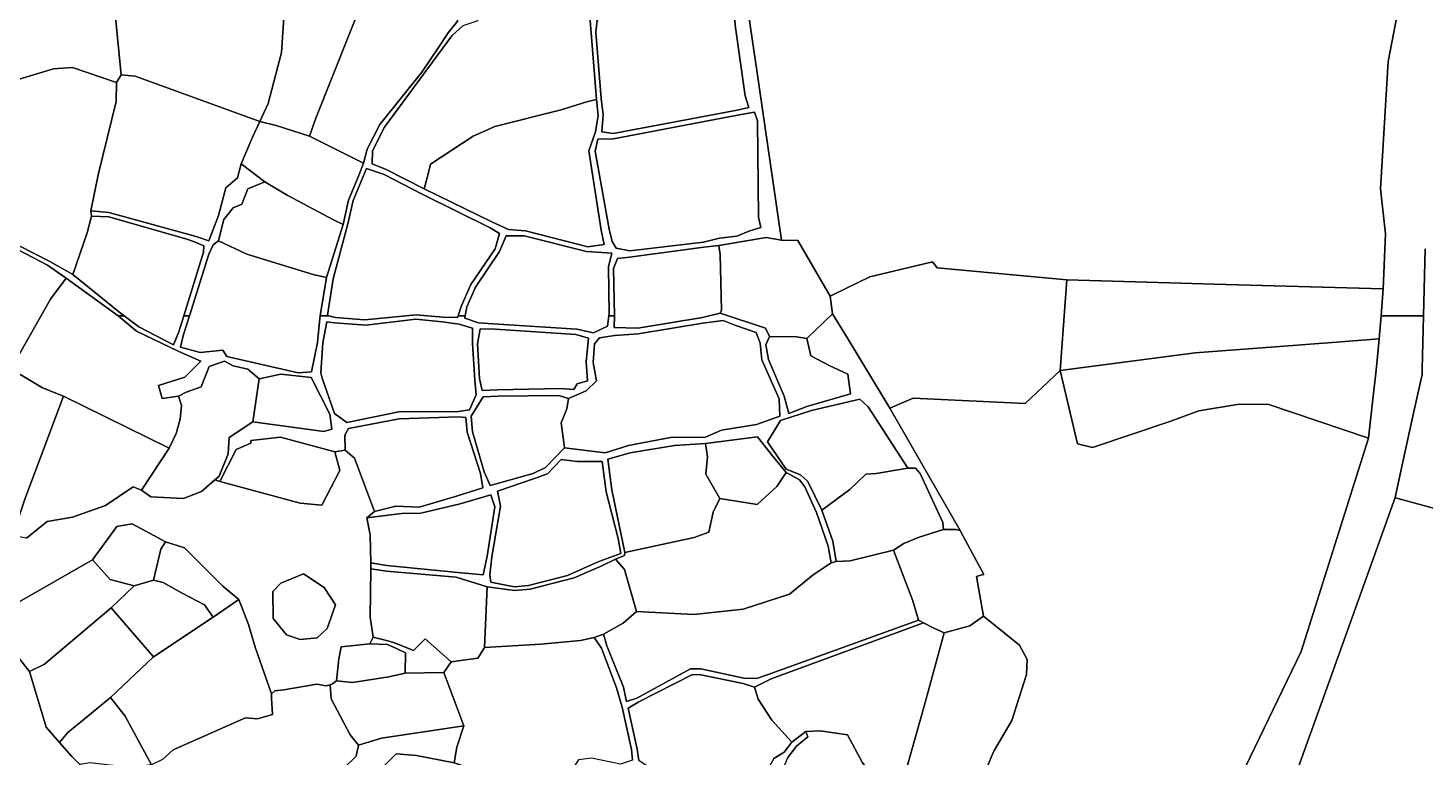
# Model space of a CAD drawing. Extents: x 542555 to 550520, y 1840485 to 1846995.
# Drawn here: x 549247 to 549493.4, y 1843922.2 to 1844050.7 of the extents above; entities that cross this region are included whole.
import ezdxf

# ---------------------------------------------------------------- set-up
doc = ezdxf.new("R2010")
doc.units = 0
doc.layers.add('Level 30', color=7, linetype='Continuous')

msp = doc.modelspace()

# ---------------------------------------------------------------- linework, layer by layer
at = {"layer": 'Level 30'}
for points in [[(549261.58, 1844061.62), (549263.46, 1844042.45), (549262.65, 1844041.14), (549254.9, 1844043.78), (549251.57, 1844043.55), (549245.52, 1844041.73), (549234.63, 1844041.97), (549231.58, 1844043.46), (549227.06, 1844050.32), (549226.62, 1844053.44), (549226.55, 1844060.59), (549227.85, 1844065.63), (549228.85, 1844068.88), (549230.25, 1844075.08), (549230.34, 1844076.04), (549233.8, 1844075.57), (549249.33, 1844074.52), (549260.88, 1844072.45)], [(549297.8, 1844034.83), (549296.69, 1844031.69), (549290.79, 1844033.54), (549287.9, 1844034.27), (549289.42, 1844037.4), (549291.74, 1844046.41), (549292.45, 1844056.97), (549294.06, 1844062.53), (549297.59, 1844063.48), (549298.61, 1844062.53), (549300.22, 1844058.87), (549306.43, 1844056.59)], [(549274.52, 1844060.15), (549292.45, 1844056.97), (549291.74, 1844046.41), (549289.42, 1844037.4), (549287.9, 1844034.27), (549265.93, 1844042.22), (549263.46, 1844042.45), (549261.58, 1844061.62), (549264.81, 1844061.47), (549271.45, 1844060.61)], [(549314.29, 1844060.51), (549316.04, 1844057.89), (549321.48, 1844053.88), (549321.69, 1844053.44), (549322.84, 1844051.99), (549321.11, 1844049.86), (549319.31, 1844047.13), (549316.48, 1844042.95), (549309.11, 1844033.74), (549306.86, 1844029.36), (549306.23, 1844026.91), (549296.69, 1844031.69), (549297.8, 1844034.83), (549306.43, 1844056.59), (549309.73, 1844057.95)], [(549317.47, 1844024.56), (549316.92, 1844022.39), (549310.2, 1844025.78), (549307.74, 1844026.78), (549307.81, 1844029.06), (549309.91, 1844033.23), (549321.79, 1844049.33), (549323.78, 1844051.17), (549326.27, 1844052), (549326.77, 1844052.5), (549329.04, 1844055.04), (549330.56, 1844055.88), (549333.83, 1844055.71), (549338.01, 1844053.92), (549343.59, 1844053.9), (549345.73, 1844053.25), (549346.19, 1844052.07), (549347.29, 1844038.13), (549345.75, 1844037.77), (549341.06, 1844036.28), (549329.35, 1844033.36), (549325.54, 1844031.69), (549318.04, 1844026.7)], [(549372.11, 1844036.26), (549350.25, 1844032.14), (549348.21, 1844032.4), (549348.48, 1844035.42), (549348.13, 1844038.31), (549347.14, 1844050), (549347.42, 1844052.11), (549348.53, 1844052.86), (549355.21, 1844054.3), (549368.62, 1844053.3), (549371.54, 1844054.11), (549371.74, 1844051.24), (549373.49, 1844038.78), (549374.12, 1844036.72)], [(549350.25, 1844032.14), (549372.11, 1844036.26), (549374.12, 1844036.72), (549373.49, 1844038.78), (549371.74, 1844051.24), (549371.54, 1844054.11), (549368.62, 1844053.3), (549355.21, 1844054.3), (549348.53, 1844052.86), (549347.42, 1844052.11), (549347.14, 1844050), (549348.13, 1844038.31), (549348.48, 1844035.42), (549348.21, 1844032.4)], [(549227.06, 1844050.32), (549231.58, 1844043.46), (549234.63, 1844041.97), (549245.52, 1844041.73), (549251.57, 1844043.55), (549254.9, 1844043.78), (549262.65, 1844041.14), (549262.61, 1844037.79), (549259.42, 1844024.86), (549258.15, 1844018.51), (549258.23, 1844017.53), (549257.49, 1844014.59), (549254.95, 1844007.27), (549250.88, 1844009.57), (549234.99, 1844017.69), (549231.11, 1844019.29), (549224.67, 1844022.81), (549219.51, 1844024.52), (549217.53, 1844023.83), (549214.08, 1844027), (549214.91, 1844029.48), (549218.82, 1844044.16), (549221.19, 1844046.16)], [(549263.46, 1844042.45), (549265.93, 1844042.22), (549287.9, 1844034.27), (549286.61, 1844031.46), (549284.64, 1844026.76), (549284, 1844024.3), (549281.94, 1844022.56), (549280.64, 1844017.7), (549278.93, 1844013.19), (549276.85, 1844013.91), (549275.43, 1844014.34), (549261.29, 1844018.2), (549258.15, 1844018.51), (549259.42, 1844024.86), (549262.61, 1844037.79), (549262.65, 1844041.14)], [(549347.11, 1844032.4), (549345.96, 1844029.07), (549348.11, 1844015.1), (549348.61, 1844012.55), (549345.76, 1844012.17), (549334.74, 1844014.97), (549331.75, 1844015.18), (549328.97, 1844016.5), (549316.92, 1844022.39), (549317.47, 1844024.56), (549318.04, 1844026.7), (549325.54, 1844031.69), (549329.35, 1844033.36), (549341.06, 1844036.28), (549345.75, 1844037.77), (549347.29, 1844038.13), (549347.6, 1844035.3)], [(549296.69, 1844031.69), (549306.23, 1844026.91), (549305.43, 1844024.89), (549303.55, 1844020.36), (549302.63, 1844016.09), (549300.89, 1844016.88), (549292.73, 1844021.26), (549288.79, 1844023.6), (549284.64, 1844026.76), (549286.61, 1844031.46), (549287.9, 1844034.27), (549290.79, 1844033.54)], [(549376.24, 1844015.55), (549374.32, 1844014.95), (549372.02, 1844014.02), (549368.97, 1844013.68), (549366.15, 1844012.96), (549353.15, 1844011.45), (549350.74, 1844011.91), (549350.02, 1844013.11), (549349.49, 1844015.28), (549347.06, 1844029), (549347.51, 1844031.11), (549350.26, 1844031.18), (549372.13, 1844035.36), (549375.16, 1844035.87), (549375.66, 1844034.39), (549375.86, 1844017.36)], [(549374.32, 1844014.95), (549376.24, 1844015.55), (549375.86, 1844017.36), (549375.66, 1844034.39), (549375.16, 1844035.87), (549372.13, 1844035.36), (549350.26, 1844031.18), (549347.51, 1844031.11), (549347.06, 1844029), (549349.49, 1844015.28), (549350.02, 1844013.11), (549350.74, 1844011.91), (549353.15, 1844011.45), (549366.15, 1844012.96), (549368.97, 1844013.68), (549372.02, 1844014.02)], [(549284.64, 1844026.76), (549288.79, 1844023.6), (549285.82, 1844022.4), (549284.77, 1844019.66), (549283.21, 1844019.04), (549281.58, 1844016.96), (549280.84, 1844013.96), (549280.61, 1844013.23), (549279.68, 1844012.49), (549278.94, 1844010.84), (549275.51, 1844000), (549274.53, 1844000), (549277.98, 1844011.2), (549278.08, 1844012.32), (549276.39, 1844013.03), (549275.06, 1844013.48), (549261.28, 1844017.44), (549258.23, 1844017.53), (549258.15, 1844018.51), (549261.29, 1844018.2), (549275.43, 1844014.34), (549276.85, 1844013.91), (549278.93, 1844013.19), (549280.64, 1844017.7), (549281.94, 1844022.56), (549284, 1844024.3)], [(549330.21, 1844014.51), (549329.43, 1844011.82), (549325.14, 1844005.53), (549323.42, 1844001.65), (549322.88, 1844000), (549322.77, 1843999.67), (549320.21, 1843999.72), (549315.51, 1844000.15), (549306.43, 1843999.25), (549301.29, 1843999.66), (549300.11, 1844000), (549299.87, 1844000.07), (549300.86, 1844006.53), (549303.43, 1844016.18), (549304.41, 1844020.29), (549306.74, 1844025.96), (549309.87, 1844024.89), (549316.53, 1844021.42), (549328.54, 1844015.51)], [(549288.79, 1844023.6), (549292.73, 1844021.26), (549300.89, 1844016.88), (549302.63, 1844016.09), (549299.7, 1844006.71), (549297.32, 1844007.25), (549285.66, 1844010.85), (549280.61, 1844013.23), (549280.84, 1844013.96), (549281.58, 1844016.96), (549283.21, 1844019.04), (549284.77, 1844019.66), (549285.82, 1844022.4)], [(549263.99, 1844000), (549262.92, 1844000), (549253.77, 1844006.61), (549250.49, 1844008.89), (549234.77, 1844017.1), (549231.43, 1844018.13), (549231.11, 1844019.29), (549234.99, 1844017.69), (549250.88, 1844009.57), (549254.95, 1844007.27), (549263.3, 1844000.52)], [(549245.5, 1843993.15), (549244.03, 1843990.61), (549239.83, 1843993.1), (549230.98, 1843999.48), (549227.2, 1844002.31), (549225.91, 1844002.25), (549227.27, 1844007.46), (549226.14, 1844012.75), (549226.67, 1844014.48), (549229, 1844015.61), (549231.43, 1844018.13), (549234.77, 1844017.1), (549250.49, 1844008.89), (549253.77, 1844006.61), (549251, 1844002.93)], [(549276.39, 1844013.03), (549278.08, 1844012.32), (549277.98, 1844011.2), (549274.53, 1844000), (549273.65, 1843997.14), (549272.71, 1843994.88), (549266.61, 1843998.01), (549263.99, 1844000), (549263.3, 1844000.52), (549254.95, 1844007.27), (549257.49, 1844014.59), (549258.23, 1844017.53), (549261.28, 1844017.44), (549275.06, 1844013.48)], [(549349.96, 1844011.02), (549349.38, 1844008.62), (549349.51, 1844000.29), (549349.47, 1844000), (549349.23, 1843998.18), (549346.74, 1843997), (549343.83, 1843997.63), (549329.08, 1843998.57), (549326.45, 1843998.76), (549324.05, 1843999.58), (549324.13, 1844000), (549324.42, 1844001.59), (549325.97, 1844005.06), (549330.21, 1844011.35), (549331.37, 1844014.07), (549334.55, 1844014.07), (549345.53, 1844011.35)], [(549280.61, 1844013.23), (549285.66, 1844010.85), (549297.32, 1844007.25), (549299.7, 1844006.71), (549298.59, 1844000), (549298.51, 1843999.51), (549298.1, 1843995.29), (549297.01, 1843990.09), (549294.69, 1843989.95), (549282.11, 1843992.79), (549281.38, 1843993.91), (549277.42, 1843993.52), (549273.92, 1843994.46), (549274.46, 1843996.69), (549275.51, 1844000), (549278.94, 1844010.84), (549279.68, 1844012.49)], [(549369.34, 1844000.98), (549369.09, 1844000.43), (549365.97, 1843999.71), (549354.55, 1843997.81), (549350.42, 1843997.9), (549350.43, 1844000), (549350.27, 1844008.31), (549351, 1844010.08), (549353.13, 1844010.34), (549366.23, 1844012.07), (549368.86, 1844012.38), (549369.07, 1844010.81)], [(549388.47, 1844003.46), (549388.89, 1844000.35), (549384.39, 1843996), (549382.52, 1843996.25), (549377.78, 1843996.33), (549377.1, 1843997.79), (549369.09, 1844000.43), (549369.34, 1844000.98), (549369.07, 1844010.81), (549368.86, 1844012.38), (549377.19, 1844013.82), (549379.88, 1844013.3), (549382.8, 1844013.27)], [(549388.47, 1844003.46), (549388.925, 1844003.6823), (549395.47, 1844006.88), (549406.53, 1844009.52), (549407.37, 1844008.43), (549430.21, 1844006.34), (549429.02, 1843990.36), (549422.84, 1843984.53), (549403.1, 1843985.48), (549399, 1843983.7), (549391.5178, 1843996.0224), (549388.89, 1844000.35)], [(549266.18, 1843997.27), (549273.63, 1843993.69), (549277.51, 1843991.99), (549274.73, 1843989.15), (549270.06, 1843987.69), (549270.72, 1843985.42), (549273.59, 1843985.83), (549274.12, 1843984.15), (549273.86, 1843981.78), (549273.15, 1843979.24), (549271.95, 1843976.66), (549253.28, 1843985.84), (549249.58, 1843987.27), (549244.03, 1843990.61), (549245.5, 1843993.15), (549251, 1844002.93), (549253.77, 1844006.61), (549262.92, 1844000)], [(549486, 1844004.73), (549485.62, 1844000), (549485.29, 1843995.9), (549478.53, 1843995.39), (549466.97, 1843994.51), (549452.81, 1843993.44), (549429.02, 1843990.36), (549430.21, 1844006.34), (549444.28, 1844005.93), (549444.3, 1844005.93), (549458.25, 1844005.53)], [(549244.03, 1843990.61), (549249.58, 1843987.27), (549253.28, 1843985.84), (549246.52, 1843967.68), (549245.49, 1843964.66), (549243.95, 1843964.19), (549242.3, 1843964.8), (549240.83, 1843965.49), (549238.99, 1843966.03), (549238.43, 1843968.11), (549238.06, 1843971.2), (549232.78, 1843977.52), (549231.15, 1843979.32), (549229.95, 1843981.08), (549221.83, 1843990.65), (549220.67, 1843992.3), (549220.44, 1843994.58), (549221.34, 1843995.79), (549224.55, 1843999.62), (549225.91, 1844002.25), (549227.2, 1844002.31), (549230.98, 1843999.48), (549239.83, 1843993.1)], [(549399, 1843983.7), (549411.42, 1843962.15), (549410.67, 1843962.3), (549410.2599, 1843962.2982), (549408.44, 1843962.29), (549408.32, 1843963.54), (549404.33, 1843972.16), (549403.53, 1843973.13), (549402.15, 1843973.11), (549395.16, 1843983.94), (549393.71, 1843985.27), (549385.19, 1843983.29), (549379.74, 1843981.51), (549377.45, 1843977.74), (549380.71, 1843972.96), (549383.26, 1843971.94), (549384.54, 1843970.75), (549387.02, 1843965.7), (549388.97, 1843960.25), (549389.54, 1843956.66), (549388.66, 1843956.4), (549388.15, 1843959.34), (549386.09, 1843965.31), (549383.99, 1843969.8), (549383.08, 1843971.06), (549380.7, 1843972.36), (549378.32, 1843975.29), (549375.69, 1843978.62), (549366.52, 1843977.46), (549361.03, 1843977.11), (549353.22, 1843975.84), (549349.3, 1843974.71), (549349.97, 1843969.32), (549352.26, 1843958.26), (549352.25, 1843957.69), (549350.66, 1843957.06), (549348.21, 1843955.92), (549343.32, 1843953.78), (549335.61, 1843951.79), (549332.82, 1843951.52), (549328.02, 1843952.21), (549322.55, 1843953.92), (549310.25, 1843954.93), (549307.5, 1843955.35), (549307.51, 1843956.44), (549310.32, 1843955.95), (549322.81, 1843954.71), (549327.32, 1843954.3), (549328, 1843957.58), (549329.35, 1843966.32), (549328.66, 1843968.43), (549323.27, 1843966.85), (549316.34, 1843965.21), (549312.88, 1843965.1), (549306.81, 1843964.37), (549308.17, 1843965.5), (549311.91, 1843966.41), (549316.02, 1843966.22), (549322.6, 1843968.19), (549327.22, 1843969.64), (549326.85, 1843972.2), (549324.46, 1843979.47), (549324.22, 1843982.05), (549322.93, 1843982.19), (549312.51, 1843981.82), (549303.58, 1843980.11), (549302.93, 1843978.96), (549303, 1843976.29), (549301.17, 1843975.99), (549291.54, 1843978.61), (549286.36, 1843978), (549286.32, 1843977.54), (549283.78, 1843976.42), (549280.89, 1843970.76), (549279.98, 1843971.07), (549280.74, 1843971.73), (549282.32, 1843975.67), (549282.51, 1843978.53), (549286.71, 1843981.28), (549299.22, 1843979.59), (549300.61, 1843980.02), (549300.26, 1843982.64), (549296.97, 1843989.1), (549291.6, 1843989.71), (549287.79, 1843988.85), (549285.82, 1843990.6), (549283.25, 1843991.19), (549281.68, 1843991.97), (549279.02, 1843991.07), (549277.57, 1843987.45), (549274.94, 1843986.51), (549273.59, 1843985.83), (549270.72, 1843985.42), (549270.06, 1843987.69), (549274.73, 1843989.15), (549277.51, 1843991.99), (549273.63, 1843993.69), (549266.18, 1843997.27), (549262.92, 1844000), (549263.99, 1844000), (549266.61, 1843998.01), (549272.71, 1843994.88), (549273.65, 1843997.14), (549274.53, 1844000), (549275.51, 1844000), (549274.46, 1843996.69), (549273.92, 1843994.46), (549277.42, 1843993.52), (549281.38, 1843993.91), (549282.11, 1843992.79), (549294.69, 1843989.95), (549297.01, 1843990.09), (549298.1, 1843995.29), (549298.51, 1843999.51), (549298.59, 1844000), (549300.11, 1844000), (549301.29, 1843999.66), (549306.43, 1843999.25), (549315.51, 1844000.15), (549320.21, 1843999.72), (549322.77, 1843999.67), (549322.88, 1844000), (549324.13, 1844000), (549324.05, 1843999.58), (549326.45, 1843998.76), (549329.08, 1843998.57), (549343.83, 1843997.63), (549346.74, 1843997), (549349.23, 1843998.18), (549349.47, 1844000), (549350.43, 1844000), (549350.42, 1843997.9), (549354.55, 1843997.81), (549365.97, 1843999.71), (549369.09, 1844000.43), (549377.1, 1843997.79), (549377.78, 1843996.33), (549377.16, 1843994.84), (549377.6, 1843992.3), (549380.35, 1843985.83), (549381.18, 1843982.75), (549384.35, 1843984.02), (549392.05, 1843986.2), (549391.59, 1843989.68), (549388.29, 1843991.21), (549385.05, 1843992.9), (549384.39, 1843996), (549388.89, 1844000.35), (549391.5178, 1843996.0224)], [(549326.06, 1843986.03), (549324.88, 1843983.4), (549322.89, 1843983.09), (549312.42, 1843983.08), (549303.28, 1843981.17), (549301.08, 1843982.74), (549298.91, 1843988.97), (549298.68, 1843989.94), (549299.04, 1843995.23), (549299.72, 1843998.91), (549301.09, 1843998.75), (549306.63, 1843998.36), (549315.44, 1843999.4), (549320.09, 1843998.92), (549323.08, 1843998.53), (549325.44, 1843997.8), (549325.42, 1843995.12), (549325.85, 1843988.64)], [(549324.88, 1843983.4), (549326.06, 1843986.03), (549325.85, 1843988.64), (549325.42, 1843995.12), (549325.44, 1843997.8), (549323.08, 1843998.53), (549320.09, 1843998.92), (549315.44, 1843999.4), (549306.63, 1843998.36), (549301.09, 1843998.75), (549299.72, 1843998.91), (549299.04, 1843995.23), (549298.68, 1843989.94), (549298.91, 1843988.97), (549301.08, 1843982.74), (549303.28, 1843981.17), (549312.42, 1843983.08), (549322.89, 1843983.09)], [(549375.52, 1843980.83), (549379.6, 1843982.27), (549379.48, 1843985.37), (549376.45, 1843992.2), (549376.12, 1843995.16), (549375.41, 1843997.03), (549371.66, 1843998.35), (549369.62, 1843999.14), (549366.06, 1843998.66), (549354.63, 1843996.8), (549350.54, 1843996.5), (549347.82, 1843996.08), (549346.93, 1843995.06), (549346.71, 1843991.73), (549347.29, 1843988.5), (549345.46, 1843986.78), (549342.33, 1843985.39), (549340.64, 1843985.92), (549329.87, 1843985.82), (549327.28, 1843985.68), (549325.19, 1843982.29), (549325.43, 1843979.55), (549327.45, 1843972.47), (549328.53, 1843970.05), (549336.1, 1843972.17), (549338.31, 1843973.21), (549341.62, 1843976.7), (549348.79, 1843975.85), (549352.92, 1843977.1), (549360.36, 1843978.52), (549366.5, 1843978.59), (549369.33, 1843979.84)], [(549343.64, 1843996.69), (549345.89, 1843996.03), (549345.46, 1843991.84), (549345.7, 1843988.51), (549343.9, 1843988), (549343.26, 1843986.99), (549340.88, 1843987.16), (549329.85, 1843986.92), (549327.12, 1843986.84), (549326.65, 1843988.94), (549326.29, 1843995.06), (549326.8, 1843997.69), (549329.4, 1843997.63)], [(549345.89, 1843996.03), (549343.64, 1843996.69), (549329.4, 1843997.63), (549326.8, 1843997.69), (549326.29, 1843995.06), (549326.65, 1843988.94), (549327.12, 1843986.84), (549329.85, 1843986.92), (549340.88, 1843987.16), (549343.26, 1843986.99), (549343.9, 1843988), (549345.7, 1843988.51), (549345.46, 1843991.84)], [(549379.6, 1843982.27), (549375.52, 1843980.83), (549369.33, 1843979.84), (549366.5, 1843978.59), (549360.36, 1843978.52), (549352.92, 1843977.1), (549348.79, 1843975.85), (549341.62, 1843976.7), (549341.05, 1843981.1), (549342.03, 1843983.56), (549342.33, 1843985.39), (549345.46, 1843986.78), (549347.29, 1843988.5), (549346.71, 1843991.73), (549346.93, 1843995.06), (549347.82, 1843996.08), (549350.54, 1843996.5), (549354.63, 1843996.8), (549366.06, 1843998.66), (549369.62, 1843999.14), (549371.66, 1843998.35), (549375.41, 1843997.03), (549376.12, 1843995.16), (549376.45, 1843992.2), (549379.48, 1843985.37)], [(549391.59, 1843989.68), (549392.05, 1843986.2), (549384.35, 1843984.02), (549381.18, 1843982.75), (549380.35, 1843985.83), (549377.6, 1843992.3), (549377.16, 1843994.84), (549377.78, 1843996.33), (549382.52, 1843996.25), (549384.39, 1843996), (549385.05, 1843992.9), (549388.29, 1843991.21)], [(549429.02, 1843990.36), (549452.81, 1843993.44), (549466.97, 1843994.51), (549478.53, 1843995.39), (549485.29, 1843995.9), (549484.94, 1843992.18), (549484.72, 1843989.84), (549484.25, 1843985.81), (549483.39, 1843978.42), (549465.64, 1843984.41), (549460.22, 1843984.35), (549453.5, 1843983.2), (549448.35, 1843981.36), (549434.76, 1843976.75), (549432.11, 1843977.41)], [(549287.79, 1843988.85), (549286.71, 1843981.28), (549282.51, 1843978.53), (549282.32, 1843975.67), (549280.74, 1843971.73), (549279.98, 1843971.07), (549277.64, 1843969.03), (549274.44, 1843967.79), (549268.7, 1843968.04), (549267.04, 1843969.25), (549271.95, 1843976.66), (549273.15, 1843979.24), (549273.86, 1843981.78), (549274.12, 1843984.15), (549273.59, 1843985.83), (549274.94, 1843986.51), (549277.57, 1843987.45), (549279.02, 1843991.07), (549281.68, 1843991.97), (549283.25, 1843991.19), (549285.82, 1843990.6)], [(549291.6, 1843989.71), (549296.97, 1843989.1), (549300.26, 1843982.64), (549300.61, 1843980.02), (549299.22, 1843979.59), (549286.71, 1843981.28), (549287.79, 1843988.85)], [(549271.95, 1843976.66), (549267.04, 1843969.25), (549265.61, 1843969.81), (549260.72, 1843966.55), (549254.88, 1843964.49), (549250.42, 1843963.73), (549246.76, 1843960.76), (549244.93, 1843961.13), (549244.32, 1843962), (549243.95, 1843964.19), (549245.49, 1843964.66), (549246.52, 1843967.68), (549253.28, 1843985.84)], [(549341.05, 1843981.1), (549341.62, 1843976.7), (549338.31, 1843973.21), (549336.1, 1843972.17), (549328.53, 1843970.05), (549327.45, 1843972.47), (549325.43, 1843979.55), (549325.19, 1843982.29), (549327.28, 1843985.68), (549329.87, 1843985.82), (549340.64, 1843985.92), (549342.33, 1843985.39), (549342.03, 1843983.56)], [(549391.94, 1843969.37), (549387.02, 1843965.7), (549384.54, 1843970.75), (549383.26, 1843971.94), (549380.71, 1843972.96), (549377.45, 1843977.74), (549379.74, 1843981.51), (549385.19, 1843983.29), (549393.71, 1843985.27), (549395.16, 1843983.94), (549402.15, 1843973.11), (549396.6, 1843972.2), (549394.77, 1843972.04)], [(549311.91, 1843966.41), (549308.17, 1843965.5), (549304.63, 1843974.91), (549303, 1843976.29), (549302.93, 1843978.96), (549303.58, 1843980.11), (549312.51, 1843981.82), (549322.93, 1843982.19), (549324.22, 1843982.05), (549324.46, 1843979.47), (549326.85, 1843972.2), (549327.22, 1843969.64), (549322.6, 1843968.19), (549316.02, 1843966.22)], [(549284.16, 1843969.91), (549280.89, 1843970.76), (549283.78, 1843976.42), (549286.32, 1843977.54), (549286.36, 1843978), (549291.54, 1843978.61), (549301.17, 1843975.99), (549302.04, 1843972.73), (549298.88, 1843966.58), (549295.03, 1843966.92)], [(549364.53, 1843960.87), (549352.26, 1843958.26), (549349.97, 1843969.32), (549349.3, 1843974.71), (549353.22, 1843975.84), (549361.03, 1843977.11), (549366.52, 1843977.46), (549366.88, 1843975.11), (549366.56, 1843972.06), (549369.01, 1843967.79), (549367.87, 1843965.35), (549367.11, 1843961.86)], [(549375.64, 1843966.71), (549369.01, 1843967.79), (549366.56, 1843972.06), (549366.88, 1843975.11), (549366.52, 1843977.46), (549375.69, 1843978.62), (549378.32, 1843975.29), (549380.7, 1843972.36), (549379.07, 1843969.89)], [(549351.11, 1843960.71), (549351.57, 1843958.06), (549347.68, 1843956.68), (549342.19, 1843954.2), (549335.27, 1843952.41), (549332.74, 1843952.19), (549328.66, 1843953.03), (549328.5, 1843954.3), (549328.83, 1843957.51), (549330.33, 1843966.42), (549329.84, 1843969.08), (549336.37, 1843971.32), (549338.62, 1843972.14), (549341.05, 1843974.65), (549343.88, 1843974.28), (549348.27, 1843974.28), (549349.01, 1843968.92)], [(549351.57, 1843958.06), (549351.11, 1843960.71), (549349.01, 1843968.92), (549348.27, 1843974.28), (549343.88, 1843974.28), (549341.05, 1843974.65), (549338.62, 1843972.14), (549336.37, 1843971.32), (549329.84, 1843969.08), (549330.33, 1843966.42), (549328.83, 1843957.51), (549328.5, 1843954.3), (549328.66, 1843953.03), (549332.74, 1843952.19), (549335.27, 1843952.41), (549342.19, 1843954.2), (549347.68, 1843956.68)], [(549364.47, 1843947.31), (549354.34, 1843947.82), (549352.23, 1843955.25), (549350.66, 1843957.06), (549352.25, 1843957.69), (549352.26, 1843958.26), (549364.53, 1843960.87), (549367.11, 1843961.86), (549367.87, 1843965.35), (549369.01, 1843967.79), (549375.64, 1843966.71), (549379.07, 1843969.89), (549380.7, 1843972.36), (549383.08, 1843971.06), (549383.99, 1843969.8), (549386.09, 1843965.31), (549388.15, 1843959.34), (549388.66, 1843956.4), (549385.49, 1843954.28), (549381.34, 1843950.87), (549373.15, 1843948.23)], [(549401.5, 1843959.81), (549399.62, 1843958.64), (549391.99, 1843956.79), (549389.54, 1843956.66), (549388.97, 1843960.25), (549387.02, 1843965.7), (549391.94, 1843969.37), (549394.77, 1843972.04), (549396.6, 1843972.2), (549402.15, 1843973.11), (549403.53, 1843973.13), (549404.33, 1843972.16), (549408.32, 1843963.54), (549408.44, 1843962.29), (549404.16, 1843960.93)], [(549328.66, 1843968.43), (549329.35, 1843966.32), (549328, 1843957.58), (549327.32, 1843954.3), (549322.81, 1843954.71), (549310.32, 1843955.95), (549307.51, 1843956.44), (549307.38, 1843961.34), (549306.81, 1843964.37), (549312.88, 1843965.1), (549316.34, 1843965.21), (549323.27, 1843966.85)], [(549504.54, 1843929.13), (549499.53, 1843918.57), (549495.6, 1843915.58), (549488.5, 1843913.68), (549477.16, 1843915.46), (549470.54, 1843919.01), (549476.5576, 1843935.7804), (549488.09, 1843967.92), (549488.1539, 1843967.9024), (549502.8, 1843963.86), (549500.43, 1843959.49), (549498.75, 1843951.69), (549499.57, 1843948.6), (549500.53, 1843943.71), (549498.47, 1843940.71), (549497.6, 1843935.78), (549498.46, 1843931.69)], [(549270.46, 1843958.84), (549269.19, 1843953.38), (549265.79, 1843952.35), (549261.54, 1843953.47), (549258.4, 1843956.98), (549262.73, 1843962.86), (549265.41, 1843963.31), (549269.26, 1843961.23), (549271.29, 1843960.1)], [(549284.21, 1843949.96), (549279.72, 1843946.84), (549278.19, 1843949.01), (549274.13, 1843951.14), (549270.9, 1843952.94), (549269.19, 1843953.38), (549270.46, 1843958.84), (549271.29, 1843960.1), (549274.65, 1843959.09), (549281.42, 1843952.29)], [(549414.26, 1843954.01), (549415.53, 1843947.04), (549413.09, 1843945.3), (549408.59, 1843944.1), (549406.66, 1843944.98), (549404.94, 1843945.87), (549404.07, 1843946.32), (549403.07, 1843949.72), (549399.62, 1843958.64), (549401.5, 1843959.81), (549404.16, 1843960.93), (549408.44, 1843962.29), (549410.2599, 1843962.2982), (549410.67, 1843962.3), (549411.42, 1843962.15), (549411.91, 1843961.1), (549415.56, 1843954.38), (549415.0248, 1843954.2277)], [(549399.62, 1843958.64), (549403.07, 1843949.72), (549404.07, 1843946.32), (549377.53, 1843936.72), (549375.52, 1843936.02), (549373.24, 1843936.07), (549365.7, 1843937.73), (549363.87, 1843937.76), (549354.4, 1843932.56), (549352.6, 1843932), (549352.02, 1843934.52), (549349.1, 1843941.76), (549348.5, 1843943.84), (549351.98, 1843945.79), (549354.34, 1843947.82), (549364.47, 1843947.31), (549373.15, 1843948.23), (549381.34, 1843950.87), (549385.49, 1843954.28), (549388.66, 1843956.4), (549389.54, 1843956.66), (549391.99, 1843956.79)], [(549265.79, 1843952.35), (549261.73, 1843948.47), (549249.95, 1843938.53), (549247.3, 1843937.29), (549245.48, 1843939.55), (549244.84, 1843940.23), (549239.38, 1843946.07), (549258.4, 1843956.98), (549261.54, 1843953.47)], [(549328.02, 1843952.21), (549327.51, 1843941.52), (549326.37, 1843939.59), (549321.64, 1843938.97), (549317.08, 1843943.02), (549315.04, 1843940.98), (549314.31, 1843941.23), (549311.5, 1843942.35), (549310.5, 1843942.68), (549307.9, 1843943.3), (549307.35, 1843946.84), (549307.5, 1843955.35), (549310.25, 1843954.93), (549322.55, 1843953.92)], [(549351.98, 1843945.79), (549348.5, 1843943.84), (549346.85, 1843943.27), (549344.46, 1843942.74), (549337.48, 1843942.11), (549327.51, 1843941.52), (549328.02, 1843952.21), (549332.82, 1843951.52), (549335.61, 1843951.79), (549343.32, 1843953.78), (549348.21, 1843955.92), (549350.66, 1843957.06), (549352.23, 1843955.25), (549354.34, 1843947.82)], [(549279.72, 1843946.84), (549269.17, 1843939.84), (549261.73, 1843948.47), (549265.79, 1843952.35), (549269.19, 1843953.38), (549270.9, 1843952.94), (549274.13, 1843951.14), (549278.19, 1843949.01)], [(549301.27, 1843949.03), (549299.82, 1843944.83), (549298.04, 1843943.17), (549295.04, 1843942.88), (549292.63, 1843943.73), (549290.26, 1843946.62), (549290.24, 1843951.36), (549291.61, 1843952.85), (549295.64, 1843954.47), (549299.28, 1843952.07)], [(549299.82, 1843944.83), (549301.27, 1843949.03), (549299.28, 1843952.07), (549295.64, 1843954.47), (549291.61, 1843952.85), (549290.24, 1843951.36), (549290.26, 1843946.62), (549292.63, 1843943.73), (549295.04, 1843942.88), (549298.04, 1843943.17)], [(549261.73, 1843948.47), (549269.17, 1843939.84), (549261.6, 1843932.69), (549258.26, 1843929.91), (549254.07, 1843926.49), (549252.63, 1843924.72), (549250.27, 1843927.42), (549247.3, 1843937.29), (549249.95, 1843938.53)], [(549270.74, 1843921.75), (549268.81, 1843920.79), (549264.18, 1843929.4), (549261.6, 1843932.69), (549269.17, 1843939.84), (549279.72, 1843946.84), (549284.21, 1843949.96), (549285.9, 1843945.56), (549287.1, 1843941.56), (549289.96, 1843933.35), (549289.98, 1843932.54), (549290.14, 1843929.7), (549287.52, 1843928.89), (549285.4, 1843929.11), (549272.65, 1843923.45)], [(549405.04, 1843931.16), (549401.56, 1843918.84), (549398.61, 1843919.42), (549396.36, 1843918.6), (549394.16, 1843921.17), (549391.52, 1843926.09), (549386.72, 1843926.81), (549384.19, 1843926.68), (549381.7, 1843924.81), (549378.22, 1843928.71), (549375.78, 1843932.37), (549375.12, 1843934.51), (549378.07, 1843935.94), (549404.94, 1843945.87), (549406.66, 1843944.98), (549408.59, 1843944.1)], [(549415.53, 1843947.04), (549421.87, 1843941.92), (549423.22, 1843939.4), (549423.08, 1843936.71), (549420.5, 1843928.64), (549417.34, 1843923.21), (549416.9374, 1843922.2537), (549415.1, 1843917.89), (549414.5186, 1843918.0449), (549412.36, 1843918.62), (549410.91, 1843915.78), (549409.04, 1843915.05), (549403.4, 1843917.66), (549401.56, 1843918.84), (549405.04, 1843931.16), (549408.59, 1843944.1), (549413.09, 1843945.3)], [(549321.64, 1843938.97), (549320.38, 1843937.08), (549313.55, 1843936.94), (549313.63, 1843940.54), (549312.15, 1843941.28), (549310.42, 1843942.01), (549307.31, 1843942.16), (549307.9, 1843943.3), (549310.5, 1843942.68), (549311.5, 1843942.35), (549314.31, 1843941.23), (549315.04, 1843940.98), (549317.08, 1843943.02)], [(549353.48, 1843923.52), (549353.62, 1843921.61), (549351.5, 1843920.95), (549346.4, 1843921.99), (549344.14, 1843921.67), (549337.86, 1843912.41), (549334.74, 1843912.74), (549333.99, 1843915.37), (549332.91, 1843917), (549332.14, 1843917.79), (549322.16, 1843921.17), (549322.66, 1843923.94), (549323.9, 1843927.67), (549320.38, 1843937.08), (549321.64, 1843938.97), (549326.37, 1843939.59), (549327.51, 1843941.52), (549337.48, 1843942.11), (549344.46, 1843942.74), (549346.85, 1843943.27), (549348.19, 1843941.37), (549350.81, 1843934.36), (549351.83, 1843930.97)], [(549313.63, 1843940.54), (549313.55, 1843936.94), (549310.68, 1843936.31), (549304.27, 1843935.33), (549301.43, 1843935.6), (549301.86, 1843939.51), (549302.24, 1843941.62), (549307.31, 1843942.16), (549310.42, 1843942.01), (549312.15, 1843941.28)], [(549249.37, 1843914.14), (549243.99, 1843906.73), (549242.03, 1843911.33), (549241.19, 1843915.04), (549239.97, 1843916.47), (549235.91, 1843918.04), (549234.31, 1843919.12), (549233.13, 1843921.44), (549231.47, 1843926.17), (549231.43, 1843930.56), (549233.99, 1843931.36), (549236.75, 1843932.96), (549238.97, 1843936.01), (549245.48, 1843939.55), (549247.3, 1843937.29), (549250.27, 1843927.42), (549252.63, 1843924.72), (549254.8, 1843922.26), (549256.21, 1843920.85), (549255, 1843918.99)], [(549320.38, 1843937.08), (549323.9, 1843927.67), (549309.35, 1843925.48), (549305.31, 1843924.27), (549303.84, 1843926.1), (549300.48, 1843932.45), (549300.31, 1843934.94), (549300.75, 1843935.09), (549301.43, 1843935.6), (549304.27, 1843935.33), (549310.68, 1843936.31), (549313.55, 1843936.94)], [(549375.12, 1843934.51), (549375.78, 1843932.37), (549378.22, 1843928.71), (549381.7, 1843924.81), (549380.4, 1843923.03), (549378.56, 1843921.94), (549377.16, 1843919.44), (549377.32, 1843917.91), (549374.05, 1843911.99), (549371.94, 1843910.74), (549368.09, 1843914.6), (549365.03, 1843916.46), (549358.04, 1843919.33), (549354.76, 1843921.58), (549354.45, 1843923.57), (549352.85, 1843930.77), (549354.75, 1843931.91), (549364.2, 1843936.72), (549365.68, 1843936.69), (549373.17, 1843935.14)], [(549257.95, 1843921.13), (549256.21, 1843920.85), (549254.8, 1843922.26), (549252.63, 1843924.72), (549254.07, 1843926.49), (549258.26, 1843929.91), (549261.6, 1843932.69), (549264.18, 1843929.4), (549268.81, 1843920.79), (549265.1, 1843920.34)], [(549322.66, 1843923.94), (549322.16, 1843921.17), (549315.57, 1843922.44), (549311.94, 1843922.74), (549305.27, 1843916.08), (549304.35, 1843916.79), (549302.91, 1843919.16), (549302.82, 1843920.27), (549304.9, 1843922.36), (549305.31, 1843924.27), (549309.35, 1843925.48), (549323.9, 1843927.67)], [(549386.77, 1843903.62), (549385.49, 1843901.59), (549383.26, 1843901.42), (549381.09, 1843903.07), (549372.92, 1843909.19), (549374.65, 1843911.19), (549378.41, 1843917.48), (549380.15, 1843919.94), (549381, 1843922.11), (549382.57, 1843924.1), (549384.57, 1843925.75), (549384.19, 1843926.68), (549386.72, 1843926.81), (549391.52, 1843926.09), (549394.16, 1843921.17), (549396.36, 1843918.6), (549390.51, 1843910.92), (549388.31, 1843906.69)], [(549322.16, 1843921.17), (549332.14, 1843917.79), (549332.91, 1843917), (549333.99, 1843915.37), (549334.74, 1843912.74), (549333.49, 1843911.77), (549333.39, 1843909.77), (549333, 1843907.51), (549330.85, 1843907.04), (549325.84, 1843908.2), (549319.05, 1843908.46), (549311.89, 1843907.99), (549310.03, 1843908.44), (549309.25, 1843910.35), (549306.19, 1843913.98), (549305.27, 1843916.08), (549311.94, 1843922.74), (549315.57, 1843922.44)]]:
    msp.add_lwpolyline(points, close=True, dxfattribs=at)
for points in [[(549491.23, 1844067.39), (549486.87, 1844044.8), (549485.54, 1844022.37), (549486.39, 1844014.41), (549486, 1844004.73), (549458.28, 1844005.53), (549458.25, 1844005.53), (549444.3, 1844005.93), (549430.21, 1844006.34), (549407.37, 1844008.43), (549406.53, 1844009.52), (549395.47, 1844006.88), (549388.925, 1844003.6823), (549388.47, 1844003.46), (549382.8, 1844013.27), (549379.88, 1844013.3), (549375.5395, 1844043.2278), (549373.269, 1844058.8835)], [(549493.41, 1844011.8), (549493.1, 1844000), (549488.0703, 1844000), (549485.62, 1844000), (549486, 1844004.73), (549486.39, 1844014.41), (549485.54, 1844022.37), (549486.87, 1844044.8), (549491.23, 1844067.39)], [(549373.269, 1844058.8835), (549375.5395, 1844043.2278), (549379.88, 1844013.3), (549377.19, 1844013.82), (549368.86, 1844012.38), (549366.23, 1844012.07), (549353.13, 1844010.34), (549351, 1844010.08), (549350.27, 1844008.31), (549350.43, 1844000), (549349.47, 1844000), (549349.51, 1844000.29), (549349.38, 1844008.62), (549349.96, 1844011.02), (549345.53, 1844011.35), (549334.55, 1844014.07), (549331.37, 1844014.07), (549330.21, 1844011.35), (549325.97, 1844005.06), (549324.42, 1844001.59), (549324.13, 1844000), (549322.88, 1844000), (549323.42, 1844001.65), (549325.14, 1844005.53), (549329.43, 1844011.82), (549330.21, 1844014.51), (549328.54, 1844015.51), (549316.53, 1844021.42), (549309.87, 1844024.89), (549306.74, 1844025.96), (549304.41, 1844020.29), (549303.43, 1844016.18), (549300.86, 1844006.53), (549299.87, 1844000.07), (549300.11, 1844000), (549298.59, 1844000), (549299.7, 1844006.71), (549302.63, 1844016.09), (549303.55, 1844020.36), (549305.43, 1844024.89), (549306.23, 1844026.91), (549306.86, 1844029.36), (549309.11, 1844033.74), (549316.48, 1844042.95), (549319.31, 1844047.13), (549321.11, 1844049.86), (549322.84, 1844051.99)], [(549323.78, 1844051.17), (549321.79, 1844049.33), (549309.91, 1844033.23), (549307.81, 1844029.06), (549307.74, 1844026.78), (549310.2, 1844025.78), (549316.92, 1844022.39), (549328.97, 1844016.5), (549331.75, 1844015.18), (549334.74, 1844014.97), (549345.76, 1844012.17), (549348.61, 1844012.55), (549348.11, 1844015.1), (549345.96, 1844029.07), (549347.11, 1844032.4), (549347.6, 1844035.3), (549347.29, 1844038.13), (549346.19, 1844052.07)], [(549502.8, 1843963.86), (549488.1539, 1843967.9024), (549488.09, 1843967.92), (549489.4719, 1843974.2443), (549491.23, 1843982.29), (549492.56, 1843988.37), (549492.84, 1843989.64), (549492.8631, 1843990.5615), (549493.1, 1844000), (549493.41, 1844011.8)], [(549460.91, 1843918.72), (549471.53, 1843940.81), (549483.39, 1843978.42), (549484.25, 1843985.81), (549484.72, 1843989.84), (549484.94, 1843992.18), (549485.29, 1843995.9), (549485.62, 1844000), (549488.0703, 1844000), (549493.1, 1844000), (549492.8631, 1843990.5615), (549492.84, 1843989.64), (549492.56, 1843988.37), (549491.23, 1843982.29), (549489.4719, 1843974.2443), (549488.09, 1843967.92), (549476.5576, 1843935.7804), (549470.54, 1843919.01)], [(549415.1, 1843917.89), (549416.9374, 1843922.2537), (549417.34, 1843923.21), (549420.5, 1843928.64), (549423.08, 1843936.71), (549423.22, 1843939.4), (549421.87, 1843941.92), (549415.53, 1843947.04), (549414.26, 1843954.01), (549415.0248, 1843954.2277), (549415.56, 1843954.38), (549411.91, 1843961.1), (549411.42, 1843962.15), (549399, 1843983.7), (549403.1, 1843985.48), (549422.84, 1843984.53), (549429.02, 1843990.36), (549432.11, 1843977.41), (549434.76, 1843976.75), (549448.35, 1843981.36), (549453.5, 1843983.2), (549460.22, 1843984.35), (549465.64, 1843984.41), (549483.39, 1843978.42), (549471.53, 1843940.81), (549460.91, 1843918.72)], [(549246.76, 1843960.76), (549250.42, 1843963.73), (549254.88, 1843964.49), (549260.72, 1843966.55), (549265.61, 1843969.81), (549267.04, 1843969.25), (549268.7, 1843968.04), (549274.44, 1843967.79), (549277.64, 1843969.03), (549279.98, 1843971.07), (549280.89, 1843970.76), (549284.16, 1843969.91), (549295.03, 1843966.92), (549298.88, 1843966.58), (549302.04, 1843972.73), (549301.17, 1843975.99), (549303, 1843976.29), (549304.63, 1843974.91), (549308.17, 1843965.5), (549306.81, 1843964.37), (549307.38, 1843961.34), (549307.51, 1843956.44), (549307.5, 1843955.35), (549307.35, 1843946.84), (549307.9, 1843943.3), (549307.31, 1843942.16), (549302.24, 1843941.62), (549301.86, 1843939.51), (549301.43, 1843935.6), (549300.75, 1843935.09), (549300.31, 1843934.94), (549299.65, 1843934.71), (549297.98, 1843935), (549292.14, 1843934.01), (549290.55, 1843933.83), (549289.96, 1843933.35), (549287.1, 1843941.56), (549285.9, 1843945.56), (549284.21, 1843949.96), (549281.42, 1843952.29), (549274.65, 1843959.09), (549271.29, 1843960.1), (549269.26, 1843961.23), (549265.41, 1843963.31), (549262.73, 1843962.86), (549258.4, 1843956.98), (549239.38, 1843946.07)], [(549353.62, 1843921.61), (549353.48, 1843923.52), (549351.83, 1843930.97), (549350.81, 1843934.36), (549348.19, 1843941.37), (549346.85, 1843943.27), (549348.5, 1843943.84), (549349.1, 1843941.76), (549352.02, 1843934.52), (549352.6, 1843932), (549354.4, 1843932.56), (549363.87, 1843937.76), (549365.7, 1843937.73), (549373.24, 1843936.07), (549375.52, 1843936.02), (549377.53, 1843936.72), (549404.07, 1843946.32), (549404.94, 1843945.87), (549378.07, 1843935.94), (549375.12, 1843934.51), (549373.17, 1843935.14), (549365.68, 1843936.69), (549364.2, 1843936.72), (549354.75, 1843931.91), (549352.85, 1843930.77), (549354.45, 1843923.57), (549354.76, 1843921.58)], [(549270.74, 1843921.75), (549272.65, 1843923.45), (549285.4, 1843929.11), (549287.52, 1843928.89), (549290.14, 1843929.7), (549289.98, 1843932.54), (549289.96, 1843933.35), (549290.55, 1843933.83), (549292.14, 1843934.01), (549297.98, 1843935), (549299.65, 1843934.71), (549300.31, 1843934.94), (549300.48, 1843932.45), (549303.84, 1843926.1), (549305.31, 1843924.27), (549304.9, 1843922.36), (549302.82, 1843920.27)], [(549378.56, 1843921.94), (549380.4, 1843923.03), (549381.7, 1843924.81), (549384.19, 1843926.68), (549384.57, 1843925.75), (549382.57, 1843924.1), (549381, 1843922.11)]]:
    msp.add_lwpolyline(points, dxfattribs=at)

doc.saveas('drawing.dxf')
